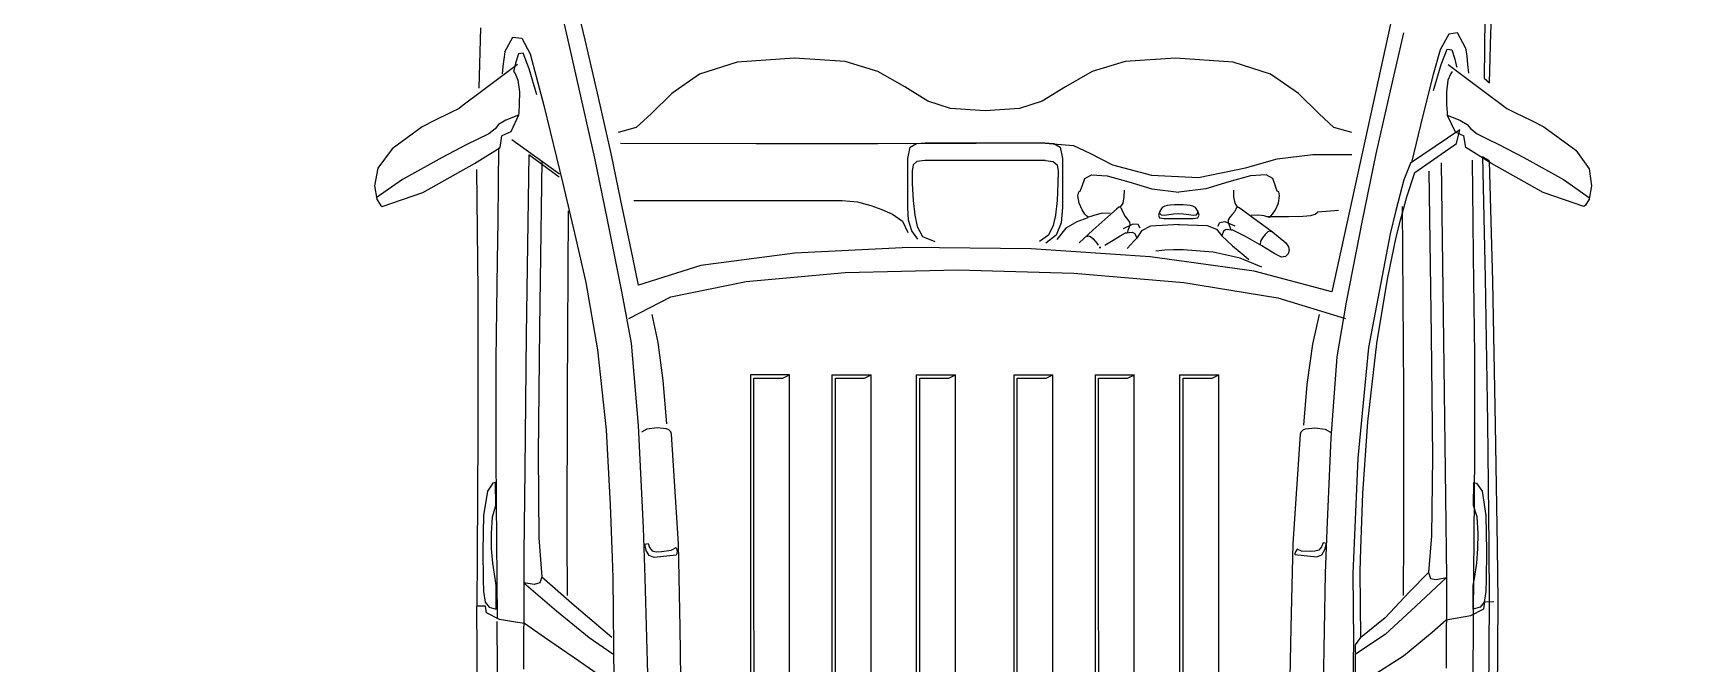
# Model space of a CAD drawing. Header units: millimetres. Extents: x 4156 to 4603, y 996 to 1078.
# Drawn here: x 4177.067 to 4180.344, y 1012.632 to 1013.887 of the extents above; entities that cross this region are included whole.
import ezdxf

# ---------------------------------------------------------------- set-up
doc = ezdxf.new("R2010")
doc.units = ezdxf.units.MM
doc.header["$LTSCALE"] = 20
doc.layers.add('-HIDRO', color=8, linetype='Continuous')

# ---------------------------------------------------------------- blocks, each defined once
blk = doc.blocks.new('Austin Mini dessus')
at = {"color": 8, "flags": 128}
for points in [[(1.1117, 3.9516), (1.1466, 3.978)], [(1.1466, 3.978), (1.1788, 3.984)], [(1.1671, 3.9332), (1.2, 3.9805)], [(1.1788, 3.984), (1.2025, 3.9796)], [(1.2159, 3.9699), (1.1905, 3.8965)], [(1.2025, 3.9796), (1.2133, 3.9732)], [(1.2133, 3.9732), (1.2159, 3.9699)], [(1.0718, 3.8974), (1.1117, 3.9516)], [(1.127, 3.8612), (1.1671, 3.9332)], [(1.0455, 3.8453), (1.0602, 3.8752)], [(1.0602, 3.8752), (1.0718, 3.8974)], [(1.1905, 3.8965), (1.1378, 3.8027)], [(1.0383, 3.8304), (1.0455, 3.8453)], [(1.1035, 3.8163), (1.127, 3.8612)], [(1.0093, 3.792), (1.0326, 3.8229)], [(1.0326, 3.8229), (1.0383, 3.8304)], [(1.0947, 3.7975), (1.1035, 3.8163)], [(0.8924, 3.7915), (1.0016, 3.7949)], [(0.9589, 3.7245), (1.0093, 3.792)], [(1.0842, 3.7768), (1.0947, 3.7975)], [(1.1378, 3.8027), (1.1088, 3.7563)], [(1.1489, 3.7991), (1.3693, 3.7967)], [(1.3693, 3.7967), (1.6304, 3.7968)], [(1.6304, 3.7968), (1.8484, 3.7979)], [(1.7313, 3.7792), (1.7757, 3.7861)], [(1.7757, 3.7861), (1.8394, 3.7873)], [(1.8394, 3.7873), (1.8918, 3.7867)], [(1.8484, 3.7979), (1.9397, 3.7986)], [(1.8918, 3.7867), (1.9135, 3.786)], [(1.9135, 3.786), (1.9326, 3.7832)], [(1.9326, 3.7832), (1.942, 3.7759)], [(2.1078, 3.7972), (1.9397, 3.7986)], [(1.9397, 3.7828), (1.9397, 3.798)], [(1.0594, 3.7455), (1.0677, 3.7588)], [(1.0677, 3.7588), (1.0753, 3.7651)], [(1.0753, 3.7651), (1.0842, 3.7768)], [(1.1088, 3.7563), (1.0877, 3.7528)], [(1.1098, 3.7592), (1.174, 3.7599)], [(1.174, 3.7599), (1.2419, 3.7604)], [(1.2419, 3.7604), (1.3135, 3.7616)], [(1.3135, 3.7616), (1.4923, 3.7636)], [(1.4923, 3.7636), (1.6691, 3.7637)], [(1.6691, 3.7637), (1.7492, 3.7633)], [(1.716, 3.7644), (1.717, 3.7694)], [(1.7576, 3.764), (1.716, 3.7644)], [(1.717, 3.7694), (1.7313, 3.7792)], [(1.7492, 3.7633), (1.9626, 3.7616)], [(1.7781, 3.7702), (1.7576, 3.764)], [(1.8082, 3.7719), (1.7781, 3.7702)], [(1.8354, 3.7719), (1.8082, 3.7719)], [(1.8622, 3.7696), (1.8354, 3.7719)], [(1.8896, 3.7653), (1.8622, 3.7696)], [(1.9022, 3.763), (1.8896, 3.7653)], [(1.9455, 3.763), (1.9022, 3.763)], [(1.952, 3.781), (1.9397, 3.7828)], [(1.942, 3.7759), (1.9455, 3.763)], [(1.9641, 3.7571), (1.952, 3.781)], [(1.9688, 3.7285), (1.9641, 3.7571)], [(1.9674, 3.7618), (2.2252, 3.7604)], [(0.936, 3.7475), (0.9091, 3.7332)], [(0.9091, 3.7332), (0.9111, 3.717)], [(0.936, 3.7475), (0.949, 3.7493)], [(0.9395, 3.7228), (0.9564, 3.7282)], [(0.949, 3.7493), (0.9623, 3.751)], [(0.9564, 3.7282), (0.9673, 3.7309)], [(0.9623, 3.751), (0.9758, 3.7525)], [(0.9673, 3.7309), (0.9712, 3.7316)], [(0.9712, 3.7316), (0.975, 3.7288)], [(0.975, 3.7288), (0.9869, 3.7238)], [(0.9869, 3.7238), (1.0083, 3.721)], [(1.0506, 3.7228), (1.0594, 3.7455)], [(1.0506, 3.7228), (1.0806, 3.7369)], [(1.0806, 3.7369), (1.0877, 3.7528)], [(1.0947, 3.7351), (1.1565, 3.6487)], [(1.9715, 3.7117), (1.9688, 3.7285)], [(0.9111, 3.717), (0.9395, 3.7016)], [(0.9383, 3.7145), (0.9395, 3.7228)], [(0.9665, 3.7034), (0.9383, 3.7145)], [(0.9395, 3.7016), (1.0331, 3.6766)], [(1.0136, 3.6893), (0.9665, 3.7034)], [(1.0083, 3.721), (1.031, 3.7215)], [(1.031, 3.7215), (1.0455, 3.7223)], [(1.0455, 3.7223), (1.0506, 3.7228)], [(1.1226, 3.7043), (1.4484, 3.7087)], [(1.1626, 3.649), (1.1226, 3.7043)], [(1.4484, 3.7087), (1.6921, 3.7115)], [(1.6921, 3.7115), (1.8449, 3.713)], [(1.8449, 3.713), (1.8979, 3.7134)], [(1.8979, 3.7134), (2.0543, 3.714)], [(1.8979, 3.7134), (1.9484, 3.6539)], [(1.9009, 3.6943), (1.8979, 3.7134)], [(1.8979, 3.6843), (1.9009, 3.6943)], [(1.9964, 3.6756), (1.9715, 3.7117)], [(1.0331, 3.6766), (1.174, 3.6425)], [(1.1335, 3.6804), (1.4355, 3.6849)], [(1.4355, 3.6849), (1.6643, 3.6871)], [(1.6643, 3.6871), (1.816, 3.6859)], [(1.816, 3.6859), (1.8868, 3.6804)], [(1.8868, 3.6804), (1.8979, 3.6843)], [(1.8868, 3.6804), (1.9382, 3.6219)], [(2.0389, 3.6143), (1.9964, 3.6756)], [(0.8566, 3.6469), (0.909, 3.6348)], [(0.909, 3.6348), (1.0218, 3.609)], [(1.174, 3.6425), (1.2747, 3.6187)], [(1.2235, 3.6328), (1.5547, 3.6348)], [(1.5547, 3.6348), (1.8149, 3.6349)], [(1.8149, 3.6349), (1.9203, 3.6346)], [(1.9484, 3.6539), (1.9968, 3.5949)], [(0.9143, 3.6021), (0.8666, 3.6133)], [(1.0218, 3.609), (1.1282, 3.5852)], [(1.2747, 3.6187), (1.3537, 3.601)], [(1.9382, 3.6219), (1.9794, 3.5737)], [(2.0615, 3.5818), (2.0389, 3.6143)], [(1.0183, 3.578), (0.9143, 3.6021)], [(1.12, 3.5551), (1.0183, 3.578)], [(1.1282, 3.5852), (1.2404, 3.5618)], [(1.3537, 3.601), (1.4755, 3.5794)], [(1.4755, 3.5794), (1.6204, 3.564)], [(1.9968, 3.5949), (2.0262, 3.5518)], [(1.2053, 3.5371), (1.12, 3.5551)], [(1.2404, 3.5618), (1.3729, 3.5353)], [(1.6204, 3.564), (1.7565, 3.5569)], [(1.7565, 3.5569), (1.8523, 3.5529)], [(1.8523, 3.5529), (1.8885, 3.5517)], [(1.8885, 3.5517), (2.0756, 3.55)], [(1.9794, 3.5737), (1.9962, 3.5536)], [(1.0731, 3.5095), (1.0817, 3.5421)], [(1.1011, 3.5379), (1.1017, 3.2922)], [(1.3084, 3.5158), (1.2053, 3.5371)], [(1.3585, 3.5054), (1.3084, 3.5158)], [(1.3729, 3.5353), (1.4635, 3.5186)], [(1.4186, 3.5228), (1.3793, 3.4466)], [(1.4635, 3.5186), (1.6129, 3.5061)], [(1.0484, 3.4825), (1.0731, 3.5095)], [(1.2049, 3.5135), (1.2049, 3.1364)], [(1.323, 3.3924), (1.3585, 3.5054)], [(1.6129, 3.5061), (1.7979, 3.497)], [(1.6169, 3.4714), (1.619, 3.4901)], [(1.619, 3.4901), (1.6245, 3.4999)], [(1.7979, 3.497), (1.8885, 3.4935)], [(1.8276, 3.494), (1.8263, 3.4879)], [(1.8263, 3.4879), (1.8336, 3.4853)], [(1.8388, 3.4912), (1.8276, 3.494)], [(1.8336, 3.4853), (1.8396, 3.4804)], [(1.8484, 3.4859), (1.8388, 3.4912)], [(1.8517, 3.4767), (1.8484, 3.4859)], [(1.8885, 3.4935), (2.0844, 3.4883)], [(1.0114, 3.445), (1.0484, 3.4825)], [(1.4113, 3.481), (1.462, 3.47)], [(1.462, 3.47), (1.5309, 3.4613)], [(1.5309, 3.4613), (1.6094, 3.4548)], [(1.6186, 3.4546), (1.6169, 3.4714)], [(1.8409, 3.4637), (1.8386, 3.4462)], [(1.8396, 3.4804), (1.8416, 3.4732)], [(1.8416, 3.4732), (1.8409, 3.4637)], [(1.8478, 3.437), (1.8517, 3.4767)], [(0.9762, 3.3945), (1.0114, 3.445)], [(1.3793, 3.4466), (1.3517, 3.3099)], [(1.6207, 3.4502), (1.6186, 3.4546)], [(1.6242, 3.4468), (1.6207, 3.4502)], [(1.6285, 3.4452), (1.6242, 3.4468)], [(1.8272, 3.4328), (1.6285, 3.4452)], [(1.9786, 3.4297), (1.8272, 3.4328)], [(1.8386, 3.4462), (1.8339, 3.4369)], [(1.8339, 3.4369), (1.8395, 3.4349)], [(1.8395, 3.4349), (1.8452, 3.4359)], [(1.8452, 3.4359), (1.8478, 3.437)], [(2.0699, 3.4284), (1.9786, 3.4297)], [(0.9547, 3.3266), (0.9762, 3.3945)], [(1.3004, 3.222), (1.323, 3.3924)], [(0.9474, 3.2223), (0.9547, 3.3266)], [(1.3517, 3.3099), (1.3356, 3.1305)], [(1.1017, 3.2922), (1.1017, 3.0712)], [(1.521, 3.3024), (3.3849, 3.3024)], [(1.521, 3.2314), (1.521, 3.3024)], [(3.3552, 3.2953), (1.5269, 3.296)], [(1.5269, 3.296), (1.5269, 3.2434)], [(0.9535, 3.1308), (0.9474, 3.2223)], [(1.2904, 3.0155), (1.3004, 3.222)], [(1.5269, 3.2434), (1.521, 3.2314)], [(3.3849, 3.2314), (1.521, 3.2314)], [(0.9712, 3.0712), (0.9535, 3.1308)], [(1.2049, 3.1364), (1.2077, 3.1082)], [(1.3356, 3.1305), (1.3308, 2.9266)], [(1.521, 3.1548), (3.3849, 3.1548)], [(1.521, 3.1548), (3.3849, 3.1548)], [(1.521, 3.1548), (1.521, 3.0837)], [(3.3552, 3.1477), (1.5269, 3.1484)], [(1.5269, 3.1484), (1.5269, 3.0958)], [(1.2077, 3.1082), (1.214, 3.084)], [(0.9991, 3.0226), (0.9712, 3.0712)], [(1.1017, 3.0712), (1.1013, 2.893)], [(1.214, 3.084), (1.2213, 3.064)], [(1.5269, 3.0958), (1.521, 3.0837)], [(3.3849, 3.0838), (1.521, 3.0838)], [(1.2213, 3.064), (1.2296, 3.0447)], [(1.2296, 3.0447), (1.2425, 3.0269)], [(1.0249, 2.9807), (0.9991, 3.0226)], [(1.1087, 3.0128), (1.1016, 3.0013)], [(1.1289, 3.0172), (1.1087, 3.0128)], [(1.2179, 3.0172), (1.1289, 3.0172)], [(1.1406, 3.0076), (1.1521, 3.0095)], [(1.1521, 3.0095), (1.1745, 3.009)], [(1.1745, 3.009), (1.2048, 3.0074)], [(1.2406, 3.0157), (1.2179, 3.0172)], [(1.2601, 3.01), (1.2406, 3.0157)], [(1.2425, 3.0269), (1.263, 3.0168)], [(1.275, 2.9987), (1.2601, 3.01)], [(1.2927, 2.7938), (1.2904, 3.0155)], [(1.0386, 2.9396), (1.0249, 2.9807)], [(1.1016, 3.0013), (1.1008, 2.9854)], [(1.1008, 2.9854), (1.1008, 2.7686)], [(1.1326, 2.9863), (1.1344, 3.0006)], [(1.1326, 2.7677), (1.1326, 2.9863)], [(1.1344, 3.0006), (1.1406, 3.0076)], [(1.2048, 3.0074), (1.2315, 3.0045)], [(1.2315, 3.0045), (1.2524, 3.0002)], [(1.2524, 3.0002), (1.27, 2.9903)], [(1.27, 2.9903), (1.2792, 2.9682)], [(1.521, 3.0018), (3.3849, 3.0018)], [(1.521, 3.0018), (1.521, 2.9307)], [(1.521, 3.0017), (3.3849, 3.0017)], [(3.3552, 2.9947), (1.5269, 2.9954)], [(1.5269, 2.9954), (1.5269, 2.9427)], [(1.0427, 2.877), (1.0386, 2.9396)], [(1.3308, 2.9266), (1.3369, 2.7159)], [(1.5269, 2.9427), (1.521, 2.9307)], [(3.3849, 2.9307), (1.521, 2.9307)], [(1.1013, 2.893), (1.1007, 2.7756)], [(1.0386, 2.8145), (1.0427, 2.877)], [(1.0249, 2.7734), (1.0386, 2.8145)], [(1.521, 2.8252), (3.3849, 2.8252)], [(1.521, 2.8252), (3.3849, 2.8252)], [(1.521, 2.8252), (1.521, 2.7541)], [(3.3552, 2.8181), (1.5269, 2.8188)], [(1.5269, 2.8188), (1.5269, 2.7662)], [(0.9991, 2.7314), (1.0249, 2.7734)], [(1.1007, 2.7756), (1.1055, 2.717)], [(1.268, 2.7619), (1.2795, 2.7785)], [(1.307, 2.578), (1.2927, 2.7938)], [(1.1008, 2.7686), (1.1016, 2.7527)], [(1.1016, 2.7527), (1.1087, 2.7412)], [(1.1087, 2.7412), (1.1289, 2.7368)], [(1.1326, 2.7677), (1.1344, 2.7534)], [(1.1344, 2.7534), (1.1406, 2.7464)], [(1.1406, 2.7464), (1.1521, 2.7446)], [(1.1521, 2.7446), (1.1745, 2.745)], [(1.1745, 2.745), (1.2048, 2.7466)], [(1.2048, 2.7466), (1.2315, 2.7495)], [(1.2315, 2.7495), (1.2505, 2.7536)], [(1.2453, 2.7392), (1.2676, 2.7483)], [(1.2505, 2.7536), (1.268, 2.7619)], [(1.2551, 2.7309), (1.276, 2.7469)], [(1.2676, 2.7483), (1.2824, 2.7671)], [(1.5269, 2.7662), (1.521, 2.7541)], [(3.3849, 2.7542), (1.521, 2.7542)], [(0.9712, 2.6829), (0.9991, 2.7314)], [(1.1055, 2.717), (1.1196, 2.6871)], [(1.1289, 2.7368), (1.2179, 2.7368)], [(1.2179, 2.7368), (1.2453, 2.7392)], [(1.2364, 2.6909), (1.2436, 2.7106)], [(1.2436, 2.7106), (1.2551, 2.7309)], [(1.3369, 2.7159), (1.3537, 2.5166)], [(0.9535, 2.6232), (0.9712, 2.6829)], [(1.1196, 2.6871), (1.1407, 2.6458)], [(1.1655, 2.6964), (1.1583, 2.6841)], [(1.1583, 2.6841), (1.1602, 2.6556)], [(1.1793, 2.701), (1.1655, 2.6964)], [(1.1879, 2.7044), (1.1793, 2.701)], [(1.1894, 2.7071), (1.1879, 2.7044)], [(1.1965, 2.7087), (1.1894, 2.7071)], [(1.2102, 2.7066), (1.1965, 2.7087)], [(1.2218, 2.7011), (1.2102, 2.7066)], [(1.2296, 2.696), (1.2218, 2.7011)], [(1.2336, 2.6927), (1.2296, 2.696)], [(1.2314, 2.6783), (1.2342, 2.6856)], [(1.235, 2.6895), (1.2336, 2.6927)], [(1.2342, 2.6856), (1.235, 2.6895)], [(1.2344, 2.6544), (1.2586, 2.6815)], [(1.2586, 2.6815), (1.2815, 2.7064)], [(1.2705, 2.6928), (1.2693, 2.6894)], [(1.2693, 2.6894), (1.2703, 2.6857)], [(1.2703, 2.6857), (1.2746, 2.681)], [(1.2746, 2.681), (1.2785, 2.6776)], [(1.1602, 2.6556), (1.1712, 2.6165)], [(1.2206, 2.6388), (1.2344, 2.6544)], [(1.2283, 2.6506), (1.2286, 2.6664)], [(1.2286, 2.6664), (1.2314, 2.6783)], [(1.286, 2.6602), (1.2767, 2.6451)], [(1.2785, 2.6776), (1.2823, 2.6745)], [(1.2823, 2.6745), (1.286, 2.6721)], [(1.2901, 2.67), (1.2902, 2.6692)], [(1.2903, 2.6674), (1.2901, 2.67)], [(1.2902, 2.6692), (1.2903, 2.6683)], [(1.2903, 2.6683), (1.2903, 2.6674)], [(1.521, 2.6777), (3.3849, 2.6777)], [(1.521, 2.6777), (1.521, 2.6065)], [(1.521, 2.6776), (3.3849, 2.6776)], [(3.3552, 2.6705), (1.5269, 2.6712)], [(1.5269, 2.6712), (1.5269, 2.6186)], [(0.9474, 2.5318), (0.9535, 2.6232)], [(1.1407, 2.6458), (1.1591, 2.5751)], [(1.1861, 2.6248), (1.1983, 2.6254)], [(1.1983, 2.6254), (1.2099, 2.6274)], [(1.2099, 2.6274), (1.2179, 2.6325)], [(1.2173, 2.6328), (1.2174, 2.6346)], [(1.2179, 2.6325), (1.2173, 2.6328)], [(1.2174, 2.6346), (1.2206, 2.6388)], [(1.2179, 2.6307), (1.226, 2.6273)], [(1.226, 2.6273), (1.234, 2.623)], [(1.234, 2.623), (1.2401, 2.6184)], [(1.2478, 2.609), (1.2564, 2.6266)], [(1.2691, 2.6322), (1.2637, 2.6225)], [(1.2637, 2.6225), (1.2638, 2.6219)], [(1.2638, 2.6219), (1.2639, 2.6197)], [(1.2767, 2.6451), (1.2691, 2.6322)], [(1.1712, 2.6165), (1.184, 2.5749)], [(1.2401, 2.6184), (1.2445, 2.6153)], [(1.2445, 2.6153), (1.2492, 2.6149)], [(1.2485, 2.5997), (1.2478, 2.609)], [(1.255, 2.5958), (1.2485, 2.5997)], [(1.2492, 2.6149), (1.2546, 2.6166)], [(1.2515, 2.5771), (1.2598, 2.5934)], [(1.2546, 2.6166), (1.2595, 2.6184)], [(1.2595, 2.6184), (1.2623, 2.6189)], [(1.2598, 2.5934), (1.2732, 2.6021)], [(1.2623, 2.6189), (1.2632, 2.6189)], [(1.2632, 2.6157), (1.2624, 2.6105)], [(1.2624, 2.6105), (1.2647, 2.6055)], [(1.2639, 2.6197), (1.2632, 2.6157)], [(1.2647, 2.6055), (1.2732, 2.6021)], [(1.2732, 2.6021), (1.279, 2.6074)], [(1.279, 2.6074), (1.285, 2.6129)], [(1.285, 2.6129), (1.2921, 2.6194)], [(1.5269, 2.6186), (1.521, 2.6065)], [(3.3849, 2.6066), (1.521, 2.6066)], [(1.1591, 2.5751), (1.1632, 2.4901)], [(1.184, 2.5749), (1.1902, 2.5259)], [(1.2242, 2.5604), (1.2316, 2.5628)], [(1.2316, 2.5628), (1.2362, 2.5607)], [(1.2487, 2.5245), (1.2515, 2.5771)], [(1.2952, 2.5513), (1.2971, 2.5676)], [(1.3331, 2.3893), (1.307, 2.578)], [(1.2129, 2.5259), (1.213, 2.5337)], [(1.213, 2.5337), (1.2135, 2.541)], [(1.2135, 2.541), (1.2142, 2.5468)], [(1.2142, 2.5468), (1.2153, 2.5514)], [(1.2153, 2.5514), (1.218, 2.556)], [(1.218, 2.556), (1.2242, 2.5604)], [(1.2242, 2.5604), (1.2279, 2.5607)], [(1.2279, 2.5607), (1.2312, 2.5579)], [(1.2293, 2.5353), (1.2287, 2.5263)], [(1.2305, 2.5442), (1.2293, 2.5353)], [(1.2319, 2.5522), (1.2305, 2.5442)], [(1.2312, 2.5579), (1.2319, 2.5522)], [(1.2362, 2.5607), (1.2378, 2.5522)], [(1.2378, 2.5522), (1.2378, 2.4996)], [(1.2945, 2.5182), (1.2946, 2.5357)], [(1.2946, 2.5357), (1.2952, 2.5513)], [(0.9547, 2.4275), (0.9474, 2.5318)], [(1.184, 2.4768), (1.1902, 2.5259)], [(1.213, 2.5181), (1.2129, 2.5259)], [(1.2135, 2.5107), (1.213, 2.5181)], [(1.2142, 2.505), (1.2135, 2.5107)], [(1.2153, 2.5004), (1.2142, 2.505)], [(1.2287, 2.5263), (1.2293, 2.5172)], [(1.2293, 2.5172), (1.2305, 2.5078)], [(1.2305, 2.5078), (1.2319, 2.4996)], [(1.2487, 2.5272), (1.2506, 2.4745)], [(1.2987, 2.4638), (1.2945, 2.5182)], [(1.3537, 2.5166), (1.3811, 2.3466)], [(1.521, 2.5246), (3.3849, 2.5246)], [(1.521, 2.5246), (3.3849, 2.5246)], [(1.521, 2.5246), (1.521, 2.4535)], [(3.3552, 2.5175), (1.5269, 2.5182)], [(1.5269, 2.5182), (1.5269, 2.4656)], [(1.1632, 2.4901), (1.1462, 2.4053)], [(1.1712, 2.4352), (1.184, 2.4768)], [(1.218, 2.4957), (1.2153, 2.5004)], [(1.2242, 2.4914), (1.218, 2.4957)], [(1.2316, 2.489), (1.2242, 2.4914)], [(1.2279, 2.4911), (1.2242, 2.4914)], [(1.2312, 2.4938), (1.2279, 2.4911)], [(1.2319, 2.4996), (1.2312, 2.4938)], [(1.2362, 2.4911), (1.2316, 2.489)], [(1.2378, 2.4996), (1.2362, 2.4911)], [(1.2506, 2.4745), (1.2571, 2.4576)], [(1.2447, 2.4518), (1.2434, 2.4425)], [(1.2434, 2.4425), (1.2511, 2.4245)], [(1.2514, 2.4554), (1.2447, 2.4518)], [(1.2571, 2.4576), (1.2692, 2.4481)], [(1.2579, 2.4403), (1.2605, 2.4451)], [(1.2605, 2.4451), (1.2692, 2.4481)], [(1.2692, 2.4481), (1.287, 2.4285)], [(1.3098, 2.4149), (1.2987, 2.4638)], [(1.5269, 2.4656), (1.521, 2.4535)], [(3.3849, 2.4536), (1.521, 2.4536)], [(0.9762, 2.3595), (0.9547, 2.4275)], [(1.1602, 2.3961), (1.1712, 2.4352)], [(1.1861, 2.427), (1.1983, 2.4265)], [(1.1983, 2.4265), (1.21, 2.4246)], [(1.21, 2.4246), (1.2177, 2.4194)], [(1.2177, 2.4194), (1.2172, 2.4191)], [(1.2172, 2.4191), (1.2172, 2.4174)], [(1.2172, 2.4174), (1.2201, 2.4129)], [(1.2178, 2.4212), (1.2248, 2.4245)], [(1.2201, 2.4129), (1.2359, 2.3915)], [(1.2248, 2.4245), (1.2303, 2.429)], [(1.2303, 2.429), (1.2352, 2.4335)], [(1.2352, 2.4335), (1.2399, 2.4364)], [(1.2399, 2.4364), (1.2445, 2.4366)], [(1.2445, 2.4366), (1.2498, 2.4346)], [(1.2498, 2.4346), (1.2546, 2.4325)], [(1.2546, 2.4325), (1.2574, 2.4319)], [(1.2574, 2.4319), (1.2583, 2.4319)], [(1.2585, 2.435), (1.2579, 2.4403)], [(1.259, 2.431), (1.2585, 2.435)], [(1.2586, 2.4282), (1.2588, 2.4289)], [(1.2704, 2.4052), (1.2586, 2.4282)], [(1.2588, 2.4289), (1.259, 2.431)], [(1.287, 2.4285), (1.3044, 2.4082)], [(1.3256, 2.3754), (1.3098, 2.4149)], [(1.1462, 2.4053), (1.1298, 2.3473)], [(1.1583, 2.3676), (1.1602, 2.3961)], [(1.2319, 2.3948), (1.2313, 2.3807)], [(1.2359, 2.3915), (1.262, 2.3561)], [(1.2871, 2.3751), (1.2704, 2.4052)], [(1.3044, 2.4082), (1.3122, 2.3989)], [(1.3706, 2.2486), (1.3331, 2.3893)], [(1.0114, 2.309), (0.9762, 2.3595)], [(1.1655, 2.3554), (1.1583, 2.3676)], [(1.1793, 2.3508), (1.1655, 2.3554)], [(1.2296, 2.3558), (1.2218, 2.3507)], [(1.2336, 2.3591), (1.2296, 2.3558)], [(1.2313, 2.3807), (1.2324, 2.3718)], [(1.2324, 2.3718), (1.2342, 2.3662)], [(1.235, 2.3623), (1.2336, 2.3591)], [(1.2342, 2.3662), (1.234, 2.3268)], [(1.2342, 2.3662), (1.235, 2.3623)], [(1.2607, 2.3612), (1.2619, 2.3648)], [(1.2617, 2.3576), (1.2607, 2.3612)], [(1.2619, 2.3648), (1.2664, 2.3692)], [(1.262, 2.3561), (1.2817, 2.3316)], [(1.2664, 2.3692), (1.2729, 2.3742)], [(1.2729, 2.3742), (1.279, 2.3779)], [(1.279, 2.3779), (1.2846, 2.3787)], [(1.3014, 2.3519), (1.2871, 2.3751)], [(1.1298, 2.3473), (1.1216, 2.2828)], [(1.1879, 2.3474), (1.1793, 2.3508)], [(1.1894, 2.3447), (1.1879, 2.3474)], [(1.1965, 2.3431), (1.1894, 2.3447)], [(1.2102, 2.3451), (1.1965, 2.3431)], [(1.2218, 2.3507), (1.2102, 2.3451)], [(1.234, 2.3268), (1.2334, 2.3009)], [(1.2817, 2.3316), (1.2889, 2.3268)], [(1.2889, 2.3268), (1.2958, 2.3258)], [(1.2958, 2.3258), (1.3019, 2.3278)], [(1.3075, 2.3397), (1.3014, 2.3519)], [(1.3019, 2.3278), (1.3066, 2.3322)], [(1.3066, 2.3322), (1.3075, 2.3397)], [(1.3811, 2.3466), (1.4186, 2.2238)], [(2.0699, 2.3241), (1.9786, 2.3223)], [(1.0484, 2.2716), (1.0114, 2.309)], [(1.2334, 2.3009), (1.2323, 2.2864)], [(1.4655, 2.2834), (1.5384, 2.2936)], [(1.5384, 2.2936), (1.6121, 2.3001)], [(1.6186, 2.2962), (1.6169, 2.2793)], [(1.6207, 2.3005), (1.6186, 2.2962)], [(1.6242, 2.304), (1.6207, 2.3005)], [(1.6285, 2.3056), (1.6242, 2.304)], [(1.8272, 2.3184), (1.6285, 2.3056)], [(1.9786, 2.3223), (1.8272, 2.3184)], [(1.8366, 2.3114), (1.8412, 2.3145)], [(1.8403, 2.3032), (1.8366, 2.3114)], [(1.8406, 2.2877), (1.8403, 2.3032)], [(1.8412, 2.3145), (1.8449, 2.3155)], [(1.8449, 2.3155), (1.8464, 2.3155)], [(1.8464, 2.3155), (1.8503, 2.2758)], [(1.0731, 2.2446), (1.0484, 2.2716)], [(1.1216, 2.2828), (1.1216, 2.212)], [(1.2254, 2.2741), (1.2227, 2.2366)], [(1.2269, 2.2752), (1.2254, 2.2741)], [(1.2299, 2.279), (1.2269, 2.2752)], [(1.2323, 2.2864), (1.2299, 2.279)], [(1.4113, 2.2714), (1.4655, 2.2834)], [(1.6169, 2.2793), (1.619, 2.2606)], [(1.825, 2.2645), (1.8322, 2.2671)], [(1.8262, 2.2584), (1.825, 2.2645)], [(1.8322, 2.2671), (1.8383, 2.272)], [(1.847, 2.2665), (1.8375, 2.2613)], [(1.8383, 2.272), (1.8402, 2.2793)], [(1.8402, 2.2793), (1.8406, 2.2877)], [(1.8503, 2.2758), (1.847, 2.2665)], [(1.881, 2.2603), (2.0858, 2.2644)], [(0.8634, 2.1376), (1.3706, 2.2486)], [(1.0817, 2.212), (1.0731, 2.2446)], [(1.3891, 2.2224), (1.4881, 2.2396)], [(1.4881, 2.2396), (1.6349, 2.2506)], [(1.619, 2.2606), (1.6245, 2.2509)], [(1.6349, 2.2506), (1.8016, 2.2577)], [(1.8016, 2.2577), (1.881, 2.2603)], [(1.8375, 2.2613), (1.8262, 2.2584)], [(1.2411, 2.1935), (1.3891, 2.2224)], [(1.6721, 2.2014), (1.8808, 2.2103)], [(1.8808, 2.2103), (2.0035, 2.2094)], [(1.9914, 2.152), (2.0269, 2.2058)], [(2.0102, 2.2055), (1.9967, 2.1959)], [(2.0035, 2.2094), (2.0815, 2.2103)], [(2.1294, 2.2062), (2.0102, 2.2055)], [(1.1207, 2.1686), (1.2411, 2.1935)], [(1.2652, 2.143), (1.4713, 2.1819)], [(1.606, 2.1833), (1.4643, 2.1668)], [(1.4713, 2.1819), (1.6721, 2.2014)], [(1.7357, 2.1921), (1.606, 2.1833)], [(1.8362, 2.1961), (1.7357, 2.1921)], [(1.8766, 2.1969), (1.8362, 2.1961)], [(1.9967, 2.1959), (1.8766, 2.1969)], [(1.961, 2.1517), (1.9967, 2.1959)], [(0.9014, 2.1189), (1.0142, 2.1447)], [(1.0142, 2.1447), (1.1207, 2.1686)], [(1.3475, 2.1478), (1.2712, 2.132)], [(1.4643, 2.1668), (1.3475, 2.1478)], [(1.9146, 2.1086), (1.961, 2.1517)], [(1.9396, 2.0961), (1.9914, 2.152)], [(2.0651, 2.1737), (2.0297, 2.1186)], [(1.1373, 2.1061), (1.1678, 2.118)], [(1.1678, 2.118), (1.2232, 2.1328)], [(1.241, 2.1243), (1.1985, 2.1123)], [(1.216, 2.1209), (1.5491, 2.1189)], [(1.2232, 2.1328), (1.2652, 2.143)], [(1.2712, 2.132), (1.241, 2.1243)], [(1.5491, 2.1189), (1.8129, 2.1188)], [(1.8129, 2.1188), (1.9203, 2.1191)], [(2.0297, 2.1186), (1.9872, 2.0669)], [(1.0511, 2.0835), (1.1363, 2.104)], [(1.0772, 2.0166), (1.1373, 2.1061)], [(1.1544, 2.0979), (1.1018, 2.0227)], [(1.1985, 2.1123), (1.1544, 2.0979)], [(1.8792, 2.0733), (1.9146, 2.1086)], [(1.8882, 2.0405), (1.9396, 2.0961)], [(0.932, 2.0521), (0.9769, 2.0648)], [(1.006, 2.0645), (0.959, 2.0503)], [(0.9769, 2.0648), (1.0511, 2.0835)], [(1.1518, 2.0725), (1.4497, 2.0682)], [(1.4497, 2.0682), (1.6696, 2.0663)], [(1.6696, 2.0663), (1.8124, 2.0677)], [(1.8124, 2.0677), (1.8792, 2.0733)], [(1.8792, 2.0733), (1.8898, 2.0695)], [(1.8917, 2.0596), (1.8882, 2.0405)], [(1.8898, 2.0695), (1.8917, 2.0596)], [(1.9872, 2.0669), (1.9647, 2.0412)], [(0.9015, 2.0205), (0.9036, 2.0367)], [(0.9036, 2.0367), (0.932, 2.0521)], [(0.959, 2.0503), (0.9308, 2.0393)], [(0.9308, 2.0393), (0.932, 2.031)], [(0.932, 2.031), (0.9488, 2.0255)], [(0.9488, 2.0255), (0.9598, 2.0229)], [(0.9589, 2.0374), (1.0093, 1.97)], [(0.9712, 2.0303), (0.975, 2.0331)], [(0.975, 2.0331), (0.9869, 2.0382)], [(0.9869, 2.0382), (1.0083, 2.0409)], [(1.0083, 2.0409), (1.031, 2.0405)], [(1.031, 2.0405), (1.0455, 2.0396)], [(1.0455, 2.0396), (1.0506, 2.0392)], [(1.0506, 2.0392), (1.0806, 2.025)], [(1.0506, 2.0392), (1.0594, 2.0164)], [(1.1368, 2.0506), (1.4588, 2.0461)], [(1.4588, 2.0461), (1.6944, 2.0429)], [(1.6944, 2.0429), (1.839, 2.0411)], [(1.839, 2.0411), (1.8882, 2.0405)], [(1.8882, 2.0405), (2.0521, 2.0412)], [(1.9647, 2.0412), (1.9618, 2.0246)], [(0.9284, 2.0063), (0.9015, 2.0205)], [(0.9284, 2.0063), (0.9435, 2.0041)], [(0.9435, 2.0041), (0.9588, 2.0023)], [(0.9588, 2.0023), (0.9744, 2.0007)], [(0.9598, 2.0229), (0.9637, 2.0221)], [(1.0594, 2.0164), (1.0677, 2.0031)], [(1.0677, 2.0031), (1.0753, 1.9968)], [(1.0753, 1.9968), (1.0842, 1.9851)], [(1.1018, 2.0227), (1.0772, 2.0166)], [(1.0806, 2.025), (1.0877, 2.0092)], [(1.1088, 2.0056), (1.0877, 2.0092)], [(1.1378, 1.9593), (1.1088, 2.0056)], [(1.9568, 1.9964), (1.9445, 1.9728)], [(1.9618, 2.0246), (1.9568, 1.9964)], [(0.8745, 1.9713), (0.9836, 1.9722)], [(0.9836, 1.9722), (0.9918, 1.9626)], [(1.0093, 1.97), (1.0326, 1.939)], [(1.0842, 1.9851), (1.0947, 1.9644)], [(1.1339, 1.9626), (1.1261, 1.9756)], [(1.1261, 1.9756), (1.3452, 1.9705)], [(1.1323, 1.9939), (1.1889, 1.9933)], [(1.1889, 1.9933), (1.2417, 1.9931)], [(1.2417, 1.9931), (1.3059, 1.9922)], [(1.3059, 1.9922), (1.4847, 1.9901)], [(1.3452, 1.9705), (1.6075, 1.9666)], [(1.4847, 1.9901), (1.6616, 1.9901)], [(1.6075, 1.9666), (1.8305, 1.9642)], [(1.6616, 1.9901), (1.7416, 1.9904)], [(1.7576, 1.9915), (1.716, 1.9911)], [(1.716, 1.9911), (1.717, 1.9861)], [(1.717, 1.9861), (1.7313, 1.9762)], [(1.7313, 1.9762), (1.7757, 1.9693)], [(1.7416, 1.9904), (1.9551, 1.9922)], [(1.7781, 1.9852), (1.7576, 1.9915)], [(1.7757, 1.9693), (1.8394, 1.9681)], [(1.8082, 1.9835), (1.7781, 1.9852)], [(1.8354, 1.9836), (1.8082, 1.9835)], [(1.8622, 1.9859), (1.8354, 1.9836)], [(1.8394, 1.9681), (1.8918, 1.9688)], [(1.8896, 1.9901), (1.8622, 1.9859)], [(1.9022, 1.9924), (1.8896, 1.9901)], [(1.8918, 1.9688), (1.9135, 1.9694)], [(1.9455, 1.9924), (1.9022, 1.9924)], [(1.9135, 1.9694), (1.9326, 1.9722)], [(1.9321, 1.971), (1.9317, 1.9551)], [(1.9445, 1.9728), (1.9321, 1.971)], [(1.9326, 1.9722), (1.942, 1.9796)], [(1.942, 1.9796), (1.9455, 1.9924)], [(1.9551, 1.9922), (2.2129, 1.9935)], [(0.902, 1.9603), (0.8406, 1.9574)], [(0.9918, 1.9626), (0.902, 1.9603)], [(1.0326, 1.939), (1.0383, 1.9315)], [(1.0947, 1.9644), (1.1035, 1.9457)], [(1.1035, 1.9457), (1.127, 1.9007)], [(1.3518, 1.9569), (1.1339, 1.9626)], [(1.1905, 1.8654), (1.1378, 1.9593)], [(1.6114, 1.9519), (1.3518, 1.9569)], [(1.8317, 1.9484), (1.6114, 1.9519)], [(1.8305, 1.9642), (1.9317, 1.9633)], [(1.9317, 1.9469), (1.8317, 1.9484)], [(1.9317, 1.9633), (2.0998, 1.9648)], [(2.1, 1.9484), (1.9317, 1.9469)], [(1.0383, 1.9315), (1.0455, 1.9166)], [(1.0455, 1.9166), (1.0602, 1.8867)], [(1.0602, 1.8867), (1.0718, 1.8645)], [(1.127, 1.9007), (1.1671, 1.8287)], [(1.0718, 1.8645), (1.1137, 1.8064)], [(1.2159, 1.792), (1.1905, 1.8654)], [(1.1671, 1.8287), (1.2, 1.7814)], [(1.1137, 1.8064), (1.1476, 1.7819)], [(1.2025, 1.7823), (1.2133, 1.7887)], [(1.2133, 1.7887), (1.2159, 1.792)], [(1.1476, 1.7819), (1.1788, 1.7779)], [(1.1788, 1.7779), (1.2025, 1.7823)]]:
    blk.add_lwpolyline(points, dxfattribs=at)

msp = doc.modelspace()

# ---------------------------------------------------------------- linework, layer by layer
at = {"layer": '-HIDRO'}
msp.add_lwpolyline([(4160.9199, 1072.3448, 0.099318), (4158.6701, 1032.4224, 0.188246), (4182.4565, 999.9142)], format="xyb", dxfattribs=at)
at = {"layer": '-HIDRO', "linetype": 'Continuous'}
for points in [[(4162.0568, 1072.3448, 0.099873), (4159.7499, 1032.6422, 0.183533), (4182.2717, 1001.3453)], [(4162.1821, 1072.18, 0.099477), (4159.9119, 1032.6751, 0.184298), (4182.5164, 1001.3782)]]:
    msp.add_lwpolyline(points, format="xyb", dxfattribs=at)

# ---------------------------------------------------------------- block references
at = {"layer": '-HIDRO', "xscale": -1.1, "yscale": 1.1, "zscale": 1.1, "rotation": 90}
msp.add_blockref('Austin Mini dessus', (4182.1308, 1014.879, 2.8888), dxfattribs=at)

doc.saveas('drawing.dxf')
